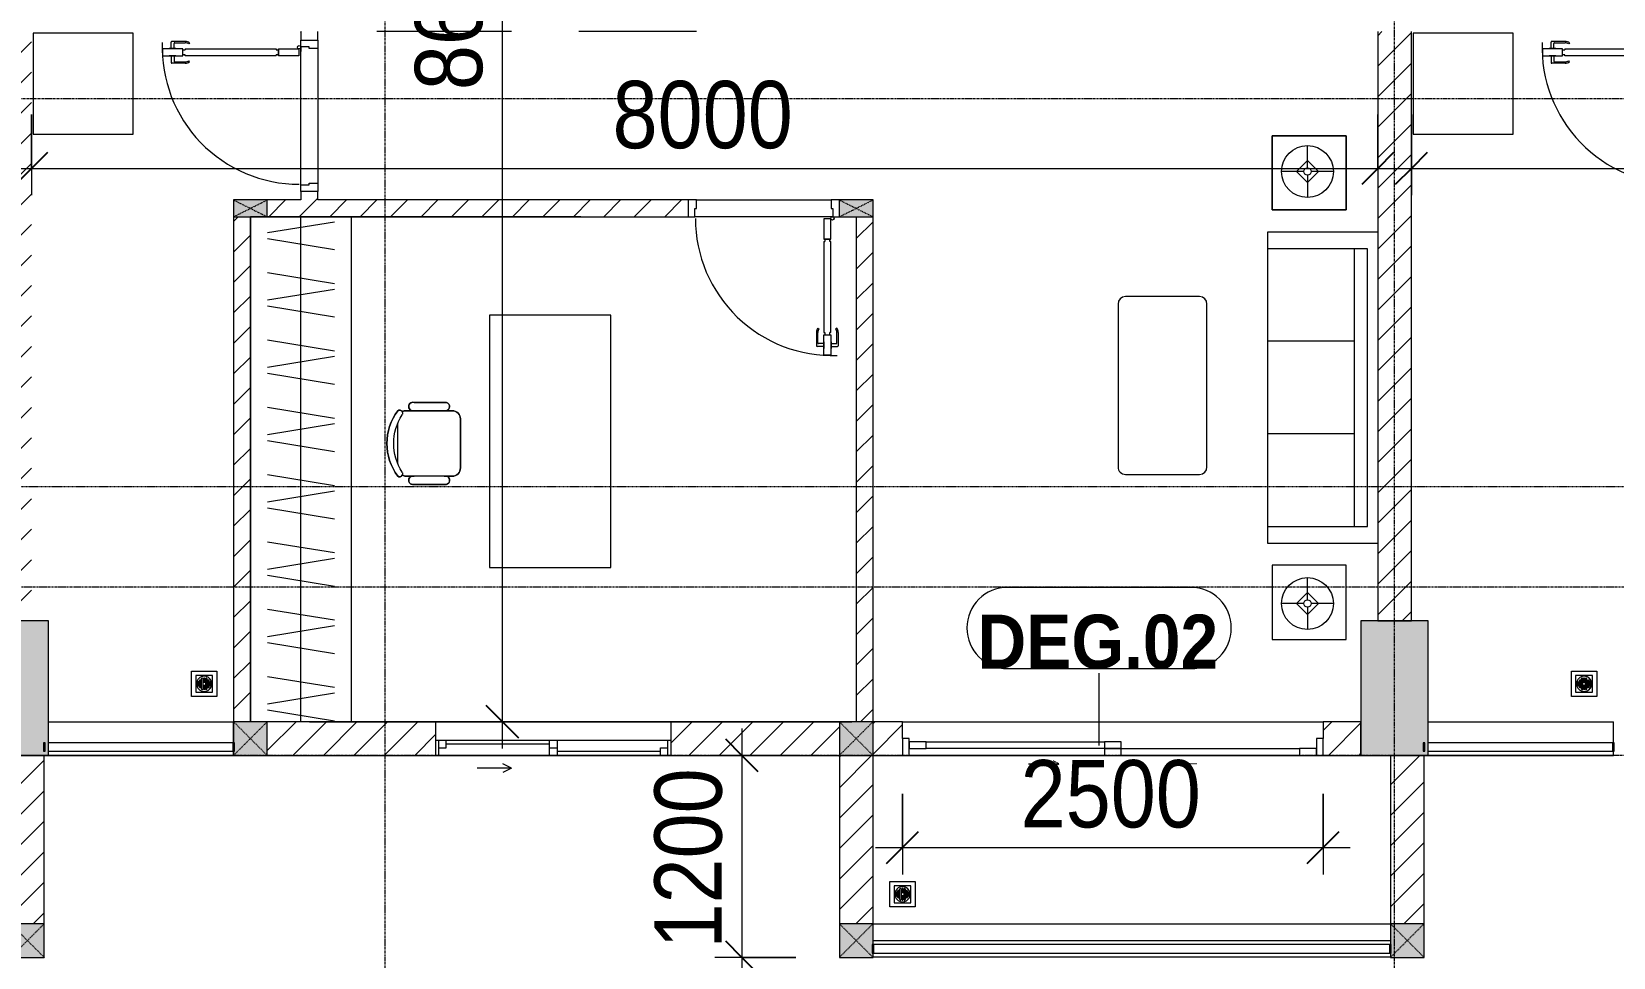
# Model space of a CAD drawing. Header units: millimetres. Extents: x 1591 to 239243, y -15958 to 82755.
# Drawn here: x 154851 to 164251, y 23337 to 28837 of the extents above; entities that cross this region are included whole.
import ezdxf

# ---------------------------------------------------------------- set-up
doc = ezdxf.new("R2010")
doc.units = ezdxf.units.MM
for name, pattern in [('Dash Dot 3_16_', [7.9375, 4.7625, -1.5875, 0, -1.5875]), ('Dash_2_', [6, 3, -3]), ('Grid Line', [22.225, 12.7, -3.175, 3.175, -3.175])]:
    doc.linetypes.add(name, pattern=pattern)
for name, color, linetype, lineweight in [('0-1', 250, 'Continuous', 5), ('A-ANNO-DIMS', 211, 'Continuous', 9), ('A-ANNO-DIMS-160', 211, 'Continuous', 9), ('A-DETL-GENF-1', 9, 'Continuous', 9), ('A-DOOR', 31, 'Continuous', 9), ('A-DOOR-1', 254, 'Continuous', 9), ('A-DOOR-2', 9, 'Continuous', 9), ('A-DOOR-FRAM', 31, 'Continuous', 9), ('A-DOOR-HDLN', 31, 'Dash_2_', 9), ('A-DOOR-IDEN', 31, 'Continuous', 9), ('A-FLOR-1', 7, 'Continuous', 9), ('A-FLOR-2', 9, 'Continuous', 9), ('A-FLOR-HRAL', 11, 'Continuous', 9), ('A-FLOR-HRAL-1', 254, 'Continuous', 9), ('A-FLOR-HRAL-2', 9, 'Continuous', 9), ('A-GLAZ', 151, 'Continuous', 9), ('A-WALL', 113, 'Continuous', 9), ('A-WALL-1', 253, 'Continuous', 18), ('A-WALL-2', 9, 'Continuous', 9), ('A-WALL-3', 113, 'Continuous', 18), ('A-WALL-PATT-1', 10, 'Continuous', 9), ('A-WALL-PATT-2', 111, 'Continuous', 9), ('G-ANNO-SYMB-1', 111, 'Dash Dot 3_16_', 18), ('G-IMPT-1', 254, 'Continuous', 9), ('I-FURN', 30, 'Continuous', 9), ('I-FURN-1', 254, 'Continuous', 9), ('M-EQPM-1', 254, 'Continuous', 9), ('S-COLS', 52, 'Continuous', 9), ('S-COLS-1', 52, 'Continuous', 5), ('S-COLS-2', 250, 'Continuous', 18), ('S-COLS-4', 254, 'Continuous', 9), ('S-COLS-5', 253, 'Continuous', 18), ('S-COLS-6', 52, 'Continuous', 18), ('S-COLS-HDLN', 52, 'Dash_2_', 9), ('S-COLS-HDLN-1', 9, 'Dash_2_', 9), ('S-GRID-1', 1, 'Grid Line', 9)]:
    doc.layers.add(name, color=color, linetype=linetype, lineweight=lineweight)
doc.styles.add('Arial_B_4', font='arialbd_0.ttf', dxfattribs={"width": 0.9, "height": 320})
doc.styles.add('UTM Avo', font='UTM Avo.ttf', dxfattribs={"width": 0.9, "height": 400})
doc.dimstyles.new('1_Dim_chi_tiet_2_5', dxfattribs={"dimscale": 304.8, "dimtxt": 399.720379, "dimasz": 0.629921, "dimexe": 0.524934, "dimexo": 0.0625, "dimgap": 0.052493, "dimtad": 1, "dimdec": 0, "dimrnd": 5, "dimzin": 0, "dimdsep": 46, "dimtxsty": 'UTM Avo', "dimblk1": 'OBLIQUE', "dimblk2": 'OBLIQUE', "dimsah": 1, "dimcen": 0.09, "dimdle": 0.524934, "dimazin": 0, "dimtfac": 1, "dimtdec": 4, "dimtix": 1, "dimtmove": 0, "dimatfit": 3, "dimfxl": 1.049869, "dimfxlon": 1, "dimtvp": 1, "dimtolj": 1, "dimtzin": 0, "dimarcsym": 2})
doc.dimstyles.new('1_Dim_chi_tiet_2_5_1', dxfattribs={"dimscale": 304.8, "dimtxt": 399.720379, "dimasz": 0.629921, "dimexe": 0.524934, "dimexo": 0.0625, "dimgap": 0.052493, "dimtad": 1, "dimdec": 0, "dimrnd": 5, "dimzin": 0, "dimdsep": 46, "dimtxsty": 'UTM Avo', "dimblk1": 'OBLIQUE', "dimblk2": 'OBLIQUE', "dimsah": 1, "dimcen": 0.09, "dimdle": 0.524934, "dimazin": 0, "dimtfac": 1, "dimtdec": 4, "dimtix": 1, "dimtmove": 0, "dimatfit": 3, "dimfxl": 1.049869, "dimfxlon": 1, "dimtvp": 1, "dimtolj": 1, "dimtzin": 0, "dimarcsym": 2})
pattern_1 = [(45, (0, 0), (-90.50967, 90.50967), [])]
pattern_2 = [(45, (101998.83, 0), (-90.50967, 90.50967), [])]

# ---------------------------------------------------------------- blocks, each defined once
blk = doc.blocks.new('NCV_TKTC_KET CAU_rvt-1-TKCS_MB TẦNG 5')
at = {"layer": 'S-COLS-1'}
h = blk.add_hatch(color=256, dxfattribs=at)
h.paths.add_polyline_path([(52852.6, 24536.9), (52952.6, 24536.9), (52952.6, 25336.9), (52552.6, 25336.9), (52552.6, 24536.9), (52851.4, 24536.9)])
h.paths.add_polyline_path([(52922.6, 24561.9), (52922.6, 24611.9), (52932.6, 24611.9), (52932.6, 24561.9), (52927.6, 24561.9)])
h = blk.add_hatch(color=256, dxfattribs=at)
h.paths.add_polyline_path([(60752.6, 24536.9), (61152.6, 24536.9), (61152.6, 25336.9), (60752.6, 25336.9), (60752.6, 24736.9)])
h.paths.add_polyline_path([(61132.6, 24561.9), (61122.6, 24561.9), (61122.6, 24611.9), (61132.6, 24611.9)])
at = {"layer": 'A-FLOR-1'}
for p, q in [((52927.6, 24535.3), (54052.6, 24535.3)), ((54052.6, 24535.3), (57652.6, 24535.3)), ((57852.6, 24535.3), (60927.6, 24535.3)), ((61127.6, 24535.3), (62252.6, 24535.3))]:
    blk.add_line(p, q, dxfattribs=at)
at = {"layer": 'S-COLS-2'}
for p, q in [((52952.6, 25336.9), (52552.6, 25336.9)), ((52952.6, 24536.9), (52952.6, 25336.9)), ((61152.6, 25336.9), (60752.6, 25336.9)), ((60752.6, 25336.9), (60752.6, 24536.9)), ((61152.6, 24536.9), (61152.6, 25336.9)), ((52552.6, 24536.9), (52952.6, 24536.9)), ((60752.6, 24536.9), (61152.6, 24536.9))]:
    blk.add_line(p, q, dxfattribs=at)
blk = doc.blocks.new('MAY GIAT - MAY GIAT_dwg-348053-TKCS_MB TẦNG 5')
at = {"layer": 'G-IMPT-1', "flags": 128}
blk.add_lwpolyline([(5, 596.6), (5, 2.3), (605, 2.3), (605, 596.6)], close=True, dxfattribs=at)
blk = doc.blocks.new('MAY GIAT - MAY GIAT-348233-TKCS_MB TẦNG 5')
at = {"layer": 'I-FURN-1'}
for p, q in [((5, 596.6), (5, 2.3)), ((605, 596.6), (5, 596.6)), ((605, 2.3), (605, 596.6)), ((5, 2.3), (605, 2.3))]:
    blk.add_line(p, q, dxfattribs=at)
blk.add_blockref('MAY GIAT - MAY GIAT_dwg-348053-TKCS_MB TẦNG 5', (0, 0))
blk = doc.blocks.new('DOOR_CW_01 CANH MO-PANEL KINH - DIW_01-900x2200-CỬA GỖ VÂN LAMINATE-553393-TKCS_MB TẦNG 5')
at = {"layer": 'A-DETL-GENF-1'}
for p, q in [((-397, 872), (-357, 872)), ((-397, 752), (-397, 872)), ((-357, 872), (-357, 752)), ((-442, 737), (-442, 816.5)), ((-399, 820.5), (-438, 820.5)), ((-434, 799.5), (-434, 737)), ((-399, 803.5), (-430, 803.5)), ((-399, 831.8), (-397, 831.8)), ((-399, 792.2), (-399, 831.8)), ((-397, 792.2), (-399, 792.2)), ((-397, 792.2), (-397, 831.8)), ((-357, 752), (-397, 752)), ((-363, 752), (-391, 752)), ((-391, 752), (-391, 738)), ((-363, 738), (-363, 752)), ((-357, 792.2), (-357, 831.8)), ((-355, 831.8), (-357, 831.8)), ((-357, 792.2), (-355, 792.2)), ((-355, 792.2), (-355, 831.8)), ((-355, 820.5), (-316, 820.5)), ((-355, 803.5), (-324, 803.5)), ((-320, 799.5), (-320, 737)), ((-312, 737), (-312, 816.5)), ((-433.9, 711.2), (-427.3, 715.8)), ((-397, 738), (-391, 738)), ((-397, 738), (-397, 196)), ((-357, 738), (-363, 738)), ((-357, 196), (-357, 738)), ((-320.1, 711.2), (-326.7, 715.8)), ((-397, 196), (-391, 196)), ((-391, 196), (-391, 182)), ((-357, 196), (-363, 196)), ((-363, 182), (-363, 196)), ((-357, 182), (-397, 182)), ((-397, 182), (-397, 62)), ((-391, 182), (-363, 182)), ((-357, 62), (-357, 182)), ((-397, 62), (-357, 62))]:
    blk.add_line(p, q, dxfattribs=at)
blk.add_circle((-407, 60), 10, dxfattribs=at)
for centre, radius, start, end in [((-407, 60), 814, 360, 92), ((-438, 816.5), 4, 90, 180), ((-430, 799.5), 4, 90, 180), ((-324, 799.5), 4, 360, 90), ((-316, 816.5), 4, 0, 90), ((-397, 737), 45, 180, 215), ((-397, 737), 37, 180, 215), ((-357, 737), 37, 325, 0), ((-357, 737), 45, 325, 0)]:
    blk.add_arc(centre, radius, start, end, dxfattribs=at)
at = {"layer": 'A-DOOR-2'}
for p, q in [((-410, 50), (-450, 50)), ((-450, 50), (-450, -50)), ((-410, 0), (-410, 50)), ((-400, 0), (-410, 0)), ((-407, 50), (-382, 50)), ((-400, -50), (-400, 0)), ((410, 0), (400, 0)), ((400, 0), (400, -50)), ((450, 50), (410, 50)), ((410, 50), (410, 0)), ((450, -50), (450, 50)), ((-450, -50), (-400, -50)), ((400, -50), (450, -50))]:
    blk.add_line(p, q, dxfattribs=at)
blk = doc.blocks.new('TU DO LV A - TU DO LV A-885793-TKCS_MB TẦNG 5')
at = {"layer": 'I-FURN'}
for p, q in [((4.3, 101), (68.9, 499)), ((169, 101), (104.4, 499)), ((202.5, 101), (267.1, 499)), ((404.3, 101), (468.9, 499)), ((569, 101), (504.4, 499)), ((602.5, 101), (667.1, 499)), ((804.3, 101), (868.9, 499)), ((969, 101), (904.4, 499)), ((1002.5, 101), (1067.1, 499)), ((1204.3, 101), (1268.9, 499)), ((1369, 101), (1304.4, 499)), ((1402.5, 101), (1467.1, 499)), ((1604.3, 101), (1668.9, 499)), ((1769, 101), (1704.4, 499)), ((1802.5, 101), (1867.1, 499)), ((2004.3, 101), (2068.9, 499)), ((2169, 101), (2104.4, 499)), ((2202.5, 101), (2267.1, 499)), ((2404.3, 101), (2468.9, 499)), ((2569, 101), (2504.4, 499)), ((2602.5, 101), (2667.1, 499)), ((2804.3, 101), (2868.9, 499)), ((2969, 101), (2904.4, 499)), ((0, 300), (3000, 300)), ((0, 0), (3000, 0))]:
    blk.add_line(p, q, dxfattribs=at)
at = {"layer": 'I-FURN-1'}
blk.add_line((0, 0), (3000, 0), dxfattribs=at)
blk = doc.blocks.new('BAN LV A - BAN LV A_dwg_ban hoc2-348006-TKCS_MB TẦNG 5')
at = {"layer": 'I-FURN'}
for p, q in [((-194.4, 388.8), (-194.4, 113.4)), ((145.8, 437.4), (-145.8, 437.4)), ((194.4, 113.4), (194.4, 388.8)), ((-243, 354.4), (-243, 162)), ((194.4, 351.4), (194.4, 150.8)), ((243.7, 162), (243.7, 354.4)), ((-120.5, 64.8), (120.5, 64.8))]:
    blk.add_line(p, q, dxfattribs=at)
at = {"layer": 'I-FURN', "flags": 128}
blk.add_lwpolyline([(-737.8, 610.5), (-737.8, 1330.5), (-154.9, 1330.5), (762.2, 1330.5), (762.2, 610.5)], close=True, dxfattribs=at)
at = {"layer": 'I-FURN'}
for centre, radius, start, end in [((-145.8, 388.8), 48.6, 90, 180), ((145.8, 388.8), 48.6, 360, 90), ((-218.7, 347.3), 25.3, 343.7398, 163.7398), ((219.4, 347.3), 25.3, 16.2602, 170.70537), ((-218.7, 154.9), 25.3, 163.7398, 16.2602), ((-145.8, 113.4), 48.6, 180, 207.58444), ((145.8, 113.4), 48.6, 332.41556, 0), ((219.4, 154.9), 25.3, 189.29463, 16.2602), ((-180.2, 75.4), 17.8, 57.97259, 216.69006), ((0, 324), 324, 233.1301, 306.8699), ((0, 359.3), 318.2, 237.57575, 302.42425), ((180.2, 75.4), 17.8, 323.30994, 122.02741)]:
    blk.add_arc(centre, radius, start, end, dxfattribs=at)
blk = doc.blocks.new('BAN LV A - BAN LV A_dwg-348005-TKCS_MB TẦNG 5')
at = {"extrusion": (0, 0, -1), "zscale": -1, "rotation": 180}
blk.add_blockref('BAN LV A - BAN LV A_dwg_ban hoc2-348006-TKCS_MB TẦNG 5', (-729, 1383.7), dxfattribs=at)
blk = doc.blocks.new('BAN LV A - BAN LV A-348231-TKCS_MB TẦNG 5')
at = {"layer": 'I-FURN-1'}
for p, q in [((534.6, 1270.3), (534.6, 1235.9)), ((923.4, 1232.9), (923.4, 1270.3)), ((486, 1221.7), (486, 1029.3)), ((972.7, 1029.3), (972.7, 1221.7)), ((534.6, 1029.3), (534.6, 994.9)), ((583.2, 946.3), (874.8, 946.3)), ((923.4, 994.9), (923.4, 1032.3)), ((1491.2, 773.2), (-8.8, 773.2)), ((-8.8, 773.2), (-8.8, 53.2)), ((1491.2, 53.2), (1491.2, 773.2)), ((-8.8, 53.2), (1491.2, 53.2))]:
    blk.add_line(p, q, dxfattribs=at)
for centre, radius, start, end in [((548.9, 1308.3), 17.8, 143.30994, 240.59603), ((729, 1059.7), 324, 53.1301, 126.8699), ((909.2, 1308.3), 17.8, 299.40397, 36.69006), ((510.3, 1228.8), 25.3, 16.2602, 196.2602), ((583.2, 1270.3), 48.6, 152.41556, 180), ((874.8, 1270.3), 48.6, 360, 27.58444), ((948.4, 1228.8), 25.3, 343.7398, 170.70537), ((510.3, 1036.4), 25.3, 196.2602, 343.7398), ((583.2, 994.9), 48.6, 180, 270), ((874.8, 994.9), 48.6, 270, 360), ((948.4, 1036.4), 25.3, 189.29463, 343.7398)]:
    blk.add_arc(centre, radius, start, end, dxfattribs=at)
blk.add_blockref('BAN LV A - BAN LV A_dwg-348005-TKCS_MB TẦNG 5', (0, 0))
blk = doc.blocks.new('LOBBY_SOFA_1 - LOBBY_SOFA_1-V46-TKCS_MB TẦNG 5')
at = {"layer": 'I-FURN'}
for p, q in [((-2556, -4.9), (-2556, -660)), ((-2457, -66), (-2457, -660)), ((-807, -66), (-2457, -66)), ((-807, -660), (-807, -66)), ((-708, -660), (-708, -4.9)), ((-807, -143), (-2457, -143)), ((-1907, -143), (-1907, -660)), ((-1357, -143), (-1357, -660)), ((-3128.2, -193.5), (-2688.2, -193.5)), ((-3128.2, -633.5), (-3128.2, -193.5)), ((-2915.4, -269), (-2915.4, -401)), ((-2688.2, -193.5), (-2688.2, -633.5)), ((-575.9, -193.5), (-575.9, -633.5)), ((-135.9, -193.5), (-575.9, -193.5)), ((-348.6, -269), (-348.6, -401)), ((-135.9, -633.5), (-135.9, -193.5)), ((-2915.4, -357), (-2981.4, -423)), ((-2849.4, -423), (-2915.4, -357)), ((-414.6, -423), (-348.6, -357)), ((-348.6, -357), (-282.6, -423)), ((-2937.4, -423), (-3069.4, -423)), ((-2981.4, -423), (-2915.4, -489)), ((-2915.4, -489), (-2849.4, -423)), ((-2915.4, -445), (-2915.4, -577)), ((-2893.4, -423), (-2761.4, -423)), ((-370.6, -423), (-502.6, -423)), ((-348.6, -489), (-414.6, -423)), ((-282.6, -423), (-348.6, -489)), ((-348.6, -445), (-348.6, -577)), ((-326.6, -423), (-194.6, -423)), ((-2688.2, -633.5), (-3128.2, -633.5)), ((-575.9, -633.5), (-135.9, -633.5)), ((-2556, -660), (-708, -660)), ((-1160.3, -1020.5), (-2128.3, -1020.5)), ((-2172.3, -1064.5), (-2172.3, -1504.5)), ((-1116.3, -1504.5), (-1116.3, -1064.5)), ((-2128.3, -1548.5), (-1160.3, -1548.5))]:
    blk.add_line(p, q, dxfattribs=at)
for centre, radius in [((-2915.4, -423), 154), ((-348.6, -423), 154), ((-2915.4, -423), 22), ((-348.6, -423), 22)]:
    blk.add_circle(centre, radius, dxfattribs=at)
for centre, start, end in [((-2128.3, -1064.5), 90, 180), ((-1160.3, -1064.5), 0, 90), ((-2128.3, -1504.5), 180, 270), ((-1160.3, -1504.5), 270, 0)]:
    blk.add_arc(centre, 44, start, end, dxfattribs=at)
at = {"layer": 'I-FURN-1'}
for p, q in [((-2556, -4.9), (-2556, -660)), ((-708, -660), (-708, -4.9)), ((-2688.2, -193.5), (-3128.2, -193.5)), ((-3128.2, -193.5), (-3128.2, -633.5)), ((-2688.2, -633.5), (-2688.2, -193.5)), ((-135.9, -193.5), (-575.9, -193.5)), ((-575.9, -193.5), (-575.9, -633.5)), ((-135.9, -633.5), (-135.9, -193.5)), ((-3128.2, -633.5), (-2688.2, -633.5)), ((-575.9, -633.5), (-135.9, -633.5)), ((-2556, -660), (-708, -660)), ((-1160.3, -1020.5), (-2128.3, -1020.5)), ((-2172.3, -1064.5), (-2172.3, -1504.5)), ((-1116.3, -1504.5), (-1116.3, -1064.5)), ((-2128.3, -1548.5), (-1160.3, -1548.5))]:
    blk.add_line(p, q, dxfattribs=at)
for centre, start, end in [((-2128.3, -1064.5), 90, 180), ((-1160.3, -1064.5), 0, 90), ((-2128.3, -1504.5), 180, 270), ((-1160.3, -1504.5), 270, 0)]:
    blk.add_arc(centre, 44, start, end, dxfattribs=at)
blk = doc.blocks.new('THU NUOC - THU NUOC-455054-TKCS_MB TẦNG 5')
at = {"layer": 'M-EQPM-1'}
for p, q in [((-66.3, -70.6), (-66.3, 79.4)), ((-66.3, 79.4), (83.7, 79.4)), ((58.7, 54.4), (-41.3, 54.4)), ((-41.3, 54.4), (-41.3, -45.6)), ((-23.3, 19.6), (40.9, 19.6)), ((40.9, 13.6), (-23.3, 13.6)), ((-23.3, 7.2), (0.7, 7.2)), ((0.7, 1.2), (-23.3, 1.2)), ((-11, 32.1), (28.5, 32.1)), ((28.5, 26.1), (-11, 26.1)), ((-1.1, 44.5), (18.5, 44.5)), ((18.5, 38.5), (-1.1, 38.5)), ((0.7, 7.2), (0.7, 1.2)), ((16.7, 1.2), (16.7, 7.2)), ((16.7, 7.2), (40.9, 7.2)), ((40.9, 1.2), (16.7, 1.2)), ((58.7, -45.6), (58.7, 54.4)), ((83.7, 79.4), (83.7, -70.6)), ((83.7, -70.6), (-66.3, -70.6)), ((-41.3, -45.6), (58.7, -45.6)), ((-23.3, -4.8), (40.9, -4.8)), ((40.9, -10.8), (-23.3, -10.8)), ((-11, -17.3), (28.5, -17.3)), ((28.5, -23.3), (-11, -23.3)), ((-1.1, -29.6), (18.5, -29.6)), ((18.5, -35.6), (-1.1, -35.6))]:
    blk.add_line(p, q, dxfattribs=at)
for centre, radius, start, end in [((8.7, 4.4), 45, 0, 180), ((8.7, 4.4), 45, 360, 180), ((8.7, 4.4), 45, 180, 0), ((8.7, 4.4), 45, 180, 360), ((-23.3, 16.6), 3, 90, 270), ((-23.3, 4.2), 3, 90, 270), ((-11, 29.1), 3, 90, 270), ((-1.1, 41.5), 3, 90, 270), ((18.5, 41.5), 3, 270, 90), ((28.5, 29.1), 3, 270, 90), ((40.9, 16.6), 3, 270, 90), ((40.9, 4.2), 3, 270, 90), ((-23.3, -7.8), 3, 90, 270), ((-11, -20.3), 3, 90, 270), ((-1.1, -32.6), 3, 90, 270), ((18.5, -32.6), 3, 270, 90), ((28.5, -20.3), 3, 270, 90), ((40.9, -7.8), 3, 270, 90)]:
    blk.add_arc(centre, radius, start, end, dxfattribs=at)
blk = doc.blocks.new('Railing - 50 x 10mm-901205-TKCS_MB TẦNG 5')
at = {"layer": 'A-FLOR-HRAL-2'}
for p, q in [((25, 5), (-25, 5)), ((-25, 5), (-25, -5)), ((25, -5), (25, 5)), ((-25, -5), (25, -5))]:
    blk.add_line(p, q, dxfattribs=at)
blk = doc.blocks.new('Railing - Railing-883261-TKCS_MB TẦNG 5')
at = {"layer": 'A-FLOR-HRAL-2'}
for p, q in [((39339.1, 15351.2), (38244.1, 15351.2)), ((38244.1, 15301.2), (39339.1, 15301.2))]:
    blk.add_line(p, q, dxfattribs=at)
at = {"rotation": 90.00000000000001}
for p in [(38219.1, 15326.2), (39344.1, 15326.2)]:
    blk.add_blockref('Railing - 50 x 10mm-901205-TKCS_MB TẦNG 5', p, dxfattribs=at)
blk = doc.blocks.new('Railing - Railing-883263-TKCS_MB TẦNG 5')
at = {"layer": 'A-FLOR-HRAL-2'}
for p, q in [((31139.1, 15351.2), (30044.1, 15351.2)), ((30044.1, 15301.2), (31139.1, 15301.2))]:
    blk.add_line(p, q, dxfattribs=at)
at = {"rotation": 90.00000000000001}
for p in [(30019.1, 15326.2), (31144.1, 15326.2)]:
    blk.add_blockref('Railing - 50 x 10mm-901205-TKCS_MB TẦNG 5', p, dxfattribs=at)
blk = doc.blocks.new('G1_SOF - BO TRU - 100x200-V79-TKCS_MB TẦNG 5')
at = {"layer": 'S-COLS'}
blk.add_hatch(color=256, dxfattribs=at).paths.add_polyline_path([(50, -100), (50, 98.4), (-50, 98.4), (-50, -100)])
at = {"layer": 'S-COLS-5'}
for p, q in [((-50, 98.4), (-50, -100)), ((50, -100), (50, 98.4)), ((-50, -100), (50, -100))]:
    blk.add_line(p, q, dxfattribs=at)
at = {"layer": 'S-COLS-HDLN-1'}
for p, q in [((50, 100), (-50, -100)), ((-50, 100), (50, -100))]:
    blk.add_line(p, q, dxfattribs=at)
blk = doc.blocks.new('G1_SOF - BO TRU - 100x200-745959-TKCS_MB TẦNG 5')
at = {"layer": 'S-COLS'}
blk.add_hatch(color=256, dxfattribs=at).paths.add_polyline_path([(-50, 100), (-50, -100), (50, -100), (50, 100)])
at = {"layer": 'S-COLS-5'}
for p, q in [((50, 100), (-50, 100)), ((-50, 100), (-50, -100)), ((50, -100), (50, 100)), ((-50, -100), (50, -100))]:
    blk.add_line(p, q, dxfattribs=at)
at = {"layer": 'S-COLS-HDLN-1'}
for p, q in [((50, 100), (-50, -100)), ((-50, 100), (50, -100))]:
    blk.add_line(p, q, dxfattribs=at)
blk = doc.blocks.new('DOOR_CW_01 CANH MO-PANEL KINH - DIG_01-900x2200-CỬA NHÔM KÍNH-901215-TKCS_MB TẦNG 5')
at = {"layer": 'A-DETL-GENF-1'}
for p, q in [((-397, -182), (-397, -62)), ((-397, -62), (-357, -62)), ((-357, -62), (-357, -182)), ((-357, -182), (-397, -182)), ((-391, -196), (-391, -182)), ((-391, -182), (-363, -182)), ((-363, -182), (-363, -196)), ((-397, -196), (-391, -196)), ((-397, -738), (-397, -196)), ((-357, -196), (-363, -196)), ((-357, -196), (-357, -738)), ((-442, -737), (-442, -816.5)), ((-434, -799.5), (-434, -737)), ((-433.9, -711.2), (-427.3, -715.8)), ((-397, -738), (-391, -738)), ((-391, -752), (-391, -738)), ((-357, -738), (-363, -738)), ((-363, -738), (-363, -752)), ((-320.1, -711.2), (-326.7, -715.8)), ((-320, -799.5), (-320, -737)), ((-312, -737), (-312, -816.5)), ((-399, -820.5), (-438, -820.5)), ((-399, -803.5), (-430, -803.5)), ((-399, -792.2), (-399, -831.8)), ((-397, -792.2), (-399, -792.2)), ((-399, -831.8), (-397, -831.8)), ((-357, -752), (-397, -752)), ((-397, -752), (-397, -872)), ((-397, -792.2), (-397, -831.8)), ((-363, -752), (-391, -752)), ((-357, -872), (-357, -752)), ((-357, -792.2), (-357, -831.8)), ((-357, -792.2), (-355, -792.2)), ((-355, -831.8), (-357, -831.8)), ((-355, -792.2), (-355, -831.8)), ((-355, -803.5), (-324, -803.5)), ((-355, -820.5), (-316, -820.5)), ((-397, -872), (-357, -872))]:
    blk.add_line(p, q, dxfattribs=at)
blk.add_circle((-407, -60), 10, dxfattribs=at)
for centre, radius, start, end in [((-407, -60), 814, 268, 0), ((-397, -737), 45, 145, 180), ((-397, -737), 37, 145, 180), ((-357, -737), 37, 0, 35), ((-357, -737), 45, 360, 35), ((-438, -816.5), 4, 180, 270), ((-430, -799.5), 4, 180, 270), ((-324, -799.5), 4, 270, 0), ((-316, -816.5), 4, 270, 0)]:
    blk.add_arc(centre, radius, start, end, dxfattribs=at)
at = {"layer": 'A-DOOR-2'}
for p, q in [((-450, -50), (-450, 50)), ((-450, 50), (-400, 50)), ((-400, 50), (-400, 0)), ((400, 0), (400, 50)), ((400, 50), (450, 50)), ((450, 50), (450, -50)), ((-410, -50), (-450, -50)), ((-410, 0), (-410, -50)), ((-400, 0), (-410, 0)), ((-407, -50), (-382, -50)), ((410, 0), (400, 0)), ((410, -50), (410, 0)), ((450, -50), (410, -50))]:
    blk.add_line(p, q, dxfattribs=at)
blk = doc.blocks.new('NCV_TKTC_TANG 5_rvt-1-TKCS_MB TẦNG 5')
at = {"layer": 'A-WALL-PATT-1'}
h = blk.add_hatch(dxfattribs=at)
h.set_pattern_fill('FP_1', color=256, style=0, pattern_type=2)
h.set_pattern_definition(pattern_1)
h.paths.add_polyline_path([(54503.4, 27836.9), (54552.6, 27836.9), (54552.6, 27886.9), (54452.6, 27886.9), (54452.6, 27836.9)])
h.paths.add_polyline_path([(54503.4, 28786.9), (54552.6, 28786.9), (54552.6, 28836.9), (54452.6, 28836.9), (54452.6, 28786.9), (54502.6, 28786.9)])
h = blk.add_hatch(dxfattribs=at)
h.set_pattern_fill('FP_1', color=256, style=0, pattern_type=2)
h.set_pattern_definition(pattern_1)
h.paths.add_polyline_path([(56754.2, 27736.9), (56754.2, 27836.9), (54252.6, 27836.9), (54252.6, 27736.9), (56115.4, 27736.9)])
h = blk.add_hatch(dxfattribs=at)
h.set_pattern_fill('FP_1', color=256, style=0, pattern_type=2)
h.set_pattern_definition(pattern_1)
h.paths.add_polyline_path([(54152.6, 24736.9), (54152.6, 27736.9), (54052.6, 27736.9), (54052.6, 24736.9), (54100.4, 24736.9)])
h = blk.add_hatch(dxfattribs=at)
h.set_pattern_fill('FP_1', color=256, style=0, pattern_type=2)
h.set_pattern_definition(pattern_1)
h.paths.add_polyline_path([(57852.6, 24736.9), (57852.6, 27736.9), (57752.6, 27736.9), (57752.6, 24736.9)])
at = {"layer": 'A-FLOR-2'}
for p, q in [((55704.6, 28836.9), (54904.6, 28836.9)), ((56804.2, 28836.9), (56104.2, 28836.9)), ((54552.6, 28736.9), (54552.6, 27936.9)), ((56804.2, 27836.9), (57604.2, 27836.9)), ((54152.6, 27736.9), (54152.6, 24736.9)), ((54252.6, 27736.9), (54152.6, 27736.9)), ((54752.6, 27736.9), (54252.6, 27736.9)), ((56115.4, 27736.9), (54752.6, 27736.9)), ((57614.2, 27736.9), (56794.2, 27736.9)), ((54503.4, 24736.9), (54752.6, 24736.9)), ((54752.6, 24736.9), (55252.6, 24736.9)), ((55252.6, 24736.9), (56652.6, 24736.9)), ((56652.6, 24736.9), (57652.6, 24736.9)), ((57652.6, 24736.9), (57727.5, 24736.9)), ((58027.6, 24736.9), (60527.6, 24736.9)), ((57852.6, 23536.9), (60927.6, 23536.9))]:
    blk.add_line(p, q, dxfattribs=at)
at = {"layer": 'A-WALL-1'}
for p, q in [((54452.6, 28836.9), (54452.6, 28786.9)), ((54552.6, 28786.9), (54552.6, 28836.9)), ((54452.6, 27836.9), (54252.6, 27836.9)), ((54452.6, 27886.9), (54452.6, 27836.9)), ((54552.6, 27836.9), (54552.6, 27886.9)), ((56754.2, 27836.9), (54552.6, 27836.9)), ((54052.6, 27736.9), (54052.6, 24736.9)), ((54152.6, 24736.9), (54152.6, 27736.9)), ((54252.6, 27736.9), (56754.2, 27736.9)), ((57752.6, 27736.9), (57752.6, 24736.9)), ((57852.6, 24736.9), (57852.6, 27736.9))]:
    blk.add_line(p, q, dxfattribs=at)
at = {"layer": 'A-WALL-2'}
for p, q in [((54452.6, 27926.9), (54452.6, 28746.9)), ((54552.6, 28736.9), (54552.6, 27936.9)), ((56804.2, 27836.9), (57604.2, 27836.9)), ((57614.2, 27736.9), (56794.2, 27736.9)), ((52952.6, 24736.9), (54052.2, 24736.9)), ((54052.2, 24611.9), (54052.2, 24736.9)), ((61152.6, 24736.9), (62252.2, 24736.9)), ((62252.2, 24611.9), (62252.2, 24736.9)), ((54052.2, 24536.9), (52952.6, 24536.9)), ((54052.2, 24536.9), (54052.2, 24561.9)), ((62252.2, 24536.9), (61152.6, 24536.9)), ((62252.2, 24536.9), (62252.2, 24561.9))]:
    blk.add_line(p, q, dxfattribs=at)
at = {"layer": 'A-DOOR-1'}
for name, p, rotation in [('DOOR_CW_01 CANH MO-PANEL KINH - DIG_01-900x2200-CỬA NHÔM KÍNH-901215-TKCS_MB TẦNG 5', (54502.6, 28336.9), 269.9999999999989), ('DOOR_CW_01 CANH MO-PANEL KINH - DIG_01-900x2200-CỬA NHÔM KÍNH-901215-TKCS_MB TẦNG 5', (62702.6, 28336.9), 269.9999999999989), ('DOOR_CW_01 CANH MO-PANEL KINH - DIW_01-900x2200-CỬA GỖ VÂN LAMINATE-553393-TKCS_MB TẦNG 5', (57204.2, 27786.9), 180)]:
    blk.add_blockref(name, p, dxfattribs=dict(at, rotation=rotation))
at = {"layer": 'A-FLOR-HRAL-1'}
for name in ['Railing - Railing-883263-TKCS_MB TẦNG 5', 'Railing - Railing-883261-TKCS_MB TẦNG 5']:
    blk.add_blockref(name, (22908.5, 9260.7), dxfattribs=at)
at = {"layer": 'I-FURN-1'}
for name, p, rotation in [('MAY GIAT - MAY GIAT-348233-TKCS_MB TẦNG 5', (53459.2, 28222), 90), ('MAY GIAT - MAY GIAT-348233-TKCS_MB TẦNG 5', (61659.2, 28222), 90), ('LOBBY_SOFA_1 - LOBBY_SOFA_1-V46-TKCS_MB TẦNG 5', (60857.5, 25090.4), 270.0000000000005), ('TU DO LV A - TU DO LV A-885793-TKCS_MB TẦNG 5', (54752.6, 24736.9), 89.99999999999993), ('BAN LV A - BAN LV A-348231-TKCS_MB TẦNG 5', (56347.4, 25661.2), 90.0000000000001)]:
    blk.add_blockref(name, p, dxfattribs=dict(at, rotation=rotation))
at = {"layer": 'M-EQPM-1'}
for p, rotation in [((53882.6, 24953.1), 89.99999999999973), ((62082.6, 24953.1), 89.99999999999973), ((58032.6, 23703.1), 90.00000000000007)]:
    blk.add_blockref('THU NUOC - THU NUOC-455054-TKCS_MB TẦNG 5', p, dxfattribs=dict(at, rotation=rotation))
at = {"layer": 'S-COLS-4', "rotation": 89.99999999999945}
for name, p in [('G1_SOF - BO TRU - 100x200-745959-TKCS_MB TẦNG 5', (54152.6, 27786.9)), ('G1_SOF - BO TRU - 100x200-V79-TKCS_MB TẦNG 5', (57752.6, 27786.9))]:
    blk.add_blockref(name, p, dxfattribs=at)
blk = doc.blocks.new('G1_SOF - BO TRU - 200x200-V14-TKCS_MB TẦNG 5')
at = {"layer": 'S-COLS'}
blk.add_hatch(color=256, dxfattribs=at).paths.add_polyline_path([(100, -100), (100, 100), (-100, 100), (-99, -25.1), (-95, -25.1), (-95.8, -75.1), (-100, -75.1), (-98.8, -100), (-95, -100)])
at = {"layer": 'S-COLS-6'}
for p, q in [((100, 100), (-100, 100)), ((-100, 100), (-100, -25.1)), ((100, -100), (100, 100)), ((-100, -75.1), (-100, -100)), ((-100, -100), (100, -100))]:
    blk.add_line(p, q, dxfattribs=at)
at = {"layer": 'S-COLS-HDLN'}
for p, q in [((100, 100), (-100, -100)), ((-100, 100), (100, -100))]:
    blk.add_line(p, q, dxfattribs=at)
blk = doc.blocks.new('G1_SOF - BO TRU - 200x200-V15-TKCS_MB TẦNG 5')
at = {"layer": 'S-COLS'}
blk.add_hatch(color=256, dxfattribs=at).paths.add_polyline_path([(-95.1, -100), (100, -99.6), (100, 100), (-100, 100), (-100, -24.6), (-90.1, -24.6), (-90.1, -74.6), (-100, -74.6), (-100, -100)])
at = {"layer": 'S-COLS-6'}
for p, q in [((100, 100), (-100, 100)), ((-100, 100), (-100, -24.6)), ((100, -100), (100, 100)), ((-100, -74.6), (-100, -100)), ((-100, -100), (100, -100))]:
    blk.add_line(p, q, dxfattribs=at)
at = {"layer": 'S-COLS-HDLN'}
for p, q in [((100, 100), (-100, -100)), ((-100, 100), (100, -100))]:
    blk.add_line(p, q, dxfattribs=at)
blk = doc.blocks.new('G1_SOF - BO TRU - 200x200-V17-TKCS_MB TẦNG 5')
at = {"layer": 'S-COLS'}
blk.add_hatch(color=256, dxfattribs=at).paths.add_polyline_path([(-100, -100), (100, -99.6), (100, -74.6), (95, -73.3), (95, -24.6), (100, -24.6), (100, 100), (-100, 100), (-100, -100)])
at = {"layer": 'S-COLS-6'}
for p, q in [((100, 100), (-100, 100)), ((-100, 100), (-100, -100)), ((100, -24.6), (100, 100)), ((100, -100), (100, -74.6)), ((-100, -100), (100, -100))]:
    blk.add_line(p, q, dxfattribs=at)
at = {"layer": 'S-COLS-HDLN'}
for p, q in [((100, 100), (-100, -100)), ((-100, 100), (100, -100))]:
    blk.add_line(p, q, dxfattribs=at)
blk = doc.blocks.new('G1_SOF - BO TRU - 200x200-3055083-TKCS_MB TẦNG 5')
at = {"layer": 'S-COLS'}
blk.add_hatch(color=256, dxfattribs=at).paths.add_polyline_path([(100, -100), (100, 100), (-100, 100), (-100, -100), (8.4, -100)])
at = {"layer": 'S-COLS-6'}
for p, q in [((100, 100), (-100, 100)), ((-100, 100), (-100, -100)), ((100, -100), (100, 100)), ((-100, -100), (100, -100))]:
    blk.add_line(p, q, dxfattribs=at)
at = {"layer": 'S-COLS-HDLN'}
for p, q in [((100, 100), (-100, -100)), ((-100, 100), (100, -100))]:
    blk.add_line(p, q, dxfattribs=at)
blk = doc.blocks.new('1_FAMILY RVT - W01-WxH 1400x1400xmm-389822-TKCS_MB TẦNG 5')
at = {"layer": 'A-GLAZ'}
for p, q in [((248.4, 172.39), (299.2, 197.79)), ((-700, 96.19), (-700, -103.81)), ((700, 96.19), (-700, 96.19)), ((-700, 96.19), (-636.5, 96.19)), ((-680.95, 96.19), (-680.95, 7.29)), ((-636.5, 96.19), (-22.225, 96.19)), ((-636.5, 96.19), (-636.5, 51.74)), ((-22.225, 7.29), (-22.225, 96.19)), ((-22.225, 96.19), (22.225, 96.19)), ((22.225, 96.19), (680.95, 96.19)), ((22.225, 96.19), (22.225, 7.29)), ((248.4, 172.39), (299.2, 146.99)), ((248.4, 172.39), (451.6, 172.39)), ((680.95, 96.19), (700, 96.19)), ((680.95, 96.19), (680.95, 7.29)), ((700, -103.81), (700, 96.19)), ((-700, 7.29), (-680.95, 7.29)), ((-636.5, 51.74), (-680.95, 51.74)), ((-680.95, 7.29), (-22.225, 7.29)), ((-636.5, 73.965), (-22.225, 73.965)), ((22.225, 51.74), (-22.225, 51.74)), ((-22.225, 7.29), (22.225, 7.29)), ((22.225, 29.515), (636.5, 29.515)), ((22.225, 7.29), (636.5, 7.29)), ((636.5, 51.74), (636.5, 7.29)), ((680.95, 51.74), (636.5, 51.74)), ((636.5, 7.29), (700, 7.29)), ((-700, -103.81), (700, -103.81))]:
    blk.add_line(p, q, dxfattribs=at)
blk = doc.blocks.new('DEG_02-DEG_03 - DEG_02-2500x2400mm-CỬA ĐI 02 CÁNH TRƯỢT-625766-TKCS_MB TẦNG 5')
at = {"layer": 'A-DOOR'}
for p, q in [((-1110, 100), (-1210, 100)), ((-1210, 100), (-1210, 60)), ((-1110, 60), (-1110, 100)), ((-1110, 100), (-50, 100)), ((50, 100), (-50, 100)), ((-50, 100), (-50, 60)), ((50, 60), (50, 100)), ((-1210, 60), (-1110, 60)), ((-50, 60), (-1110, 60)), ((50, 60), (-50, 60)), ((-50, 60), (-50, 20)), ((-50, 60), (50, 60)), ((-50, 20), (50, 20)), ((50, 20), (50, 60)), ((50, 60), (1110, 60)), ((1110, 20), (50, 20)), ((1210, 60), (1110, 60)), ((1110, 60), (1110, 20)), ((1110, 20), (1210, 20)), ((1210, 20), (1210, 60))]:
    blk.add_line(p, q, dxfattribs=at)
at = {"layer": 'A-DOOR-FRAM'}
for p, q in [((-1210, 100), (-1250, 100)), ((-1250, 100), (-1250, 0)), ((-1210, 0), (-1210, 100)), ((1250, 100), (1210, 100)), ((1210, 100), (1210, 0)), ((1250, 0), (1250, 100)), ((-1250, 0), (-1210, 0)), ((1210, 0), (1250, 0))]:
    blk.add_line(p, q, dxfattribs=at)
at = {"layer": 'A-DOOR-HDLN'}
for p, q in [((-500.4, 151.1), (-320.4, 151.1)), ((-320.4, 151.1), (-355, 171.1)), ((-320.4, 151.1), (-355, 131.1)), ((320.4, 151.1), (355, 171.1)), ((320.4, 151.1), (355, 131.1)), ((500.4, 151.1), (320.4, 151.1))]:
    blk.add_line(p, q, dxfattribs=at)
blk = doc.blocks.new('Railing - 50 x 10mm-1251311-TKCS_MB TẦNG 5')
at = {"layer": 'A-FLOR-HRAL'}
for p, q in [((25, 5), (-25, 5)), ((-25, 5), (-25, -5)), ((25, -5), (25, 5)), ((-25, -5), (25, -5))]:
    blk.add_line(p, q, dxfattribs=at)
blk = doc.blocks.new('Railing - Railing-3262410-TKCS_MB TẦNG 5')
at = {"layer": 'A-FLOR-HRAL'}
for p, q in [((60922.6, 23412.4), (57857.6, 23412.4)), ((57857.6, 23362.4), (60922.6, 23362.4))]:
    blk.add_line(p, q, dxfattribs=at)
at = {"rotation": 90}
for p in [(57852.6, 23387.4), (60927.6, 23387.4)]:
    blk.add_blockref('Railing - 50 x 10mm-1251311-TKCS_MB TẦNG 5', p, dxfattribs=at)
blk = doc.blocks.new('DIMBLOCK52-TKCS_MB TẦNG 5')
at = {"layer": 'A-ANNO-DIMS-160'}
for p, q in [((154851.4, 28344.6), (154851.4, 27864.6)), ((154851.4, 28024.6), (154851.4, 28344.6)), ((162851.4, 28344.6), (162851.4, 27864.6)), ((162851.4, 28024.6), (162851.4, 28344.6)), ((154691.4, 28024.6), (163011.4, 28024.6))]:
    blk.add_line(p, q, dxfattribs=at)
at = {"layer": 'A-ANNO-DIMS-160', "lineweight": 25}
for p, q in [((154851.4, 28024.6), (154947.4, 28120.6)), ((162851.4, 28024.6), (162947.4, 28120.6)), ((154851.4, 28024.6), (154755.4, 27928.6)), ((162851.4, 28024.6), (162755.4, 27928.6))]:
    blk.add_line(p, q, dxfattribs=at)
at = {"layer": 'A-ANNO-DIMS-160', "color": 0, "insert": (158303.6, 28544.2), "char_height": 400, "width": 1314.636, "attachment_point": 1, "line_spacing_factor": 1.110334, "style": 'UTM Avo'}
blk.add_mtext('8000', dxfattribs=at)
blk = doc.blocks.new('_Oblique')
at = {"color": 0, "linetype": 'ByBlock', "lineweight": -2}
blk.add_line((-0.5, -0.5), (0.5, 0.5), dxfattribs=at)
blk = doc.blocks.new('DIMBLOCK53-TKCS_MB TẦNG 5')
at = {"layer": 'A-ANNO-DIMS-160'}
for p, q in [((163051.4, 28344.6), (163051.4, 27864.6)), ((163051.4, 28024.6), (163051.4, 28344.6)), ((171051.4, 28344.6), (171051.4, 27864.6)), ((171051.4, 28024.6), (171051.4, 28344.6)), ((162891.4, 28024.6), (171211.4, 28024.6))]:
    blk.add_line(p, q, dxfattribs=at)
at = {"layer": 'A-ANNO-DIMS-160', "lineweight": 25}
for p, q in [((163051.4, 28024.6), (163147.4, 28120.6)), ((171051.4, 28024.6), (171147.4, 28120.6)), ((163051.4, 28024.6), (162955.4, 27928.6)), ((171051.4, 28024.6), (170955.4, 27928.6))]:
    blk.add_line(p, q, dxfattribs=at)
at = {"layer": 'A-ANNO-DIMS-160', "color": 0, "insert": (166503.6, 28544.2), "char_height": 400, "width": 1314.636, "attachment_point": 1, "line_spacing_factor": 1.110334, "style": 'UTM Avo'}
blk.add_mtext('8000', dxfattribs=at)
blk = doc.blocks.new('DIMBLOCK60-TKCS_MB TẦNG 5')
at = {"layer": 'A-ANNO-DIMS-160'}
for p, q in [((157648.7, 24576.9), (157648.7, 33496.9)), ((157328.7, 33336.9), (157808.7, 33336.9)), ((157648.7, 33336.9), (157328.7, 33336.9)), ((157328.7, 24736.9), (157808.7, 24736.9)), ((157648.7, 24736.9), (157328.7, 24736.9))]:
    blk.add_line(p, q, dxfattribs=at)
at = {"layer": 'A-ANNO-DIMS-160', "lineweight": 25}
for p, q in [((157648.7, 33336.9), (157552.7, 33432.9)), ((157648.7, 33336.9), (157744.7, 33240.9)), ((157648.7, 24736.9), (157552.7, 24832.9)), ((157648.7, 24736.9), (157744.7, 24640.9))]:
    blk.add_line(p, q, dxfattribs=at)
at = {"layer": 'A-ANNO-DIMS-160', "color": 0, "insert": (157129.1, 28489.2), "char_height": 400, "width": 1314.636, "attachment_point": 1, "rotation": 90, "line_spacing_factor": 1.110334, "style": 'UTM Avo'}
blk.add_mtext('8600', dxfattribs=at)
blk = doc.blocks.new('DIMBLOCK135-TKCS_MB TẦNG 5')
at = {"layer": 'A-ANNO-DIMS-160'}
for p, q in [((160026.4, 24309.3), (160026.4, 23829.3)), ((160026.4, 23989.3), (160026.4, 24309.3)), ((162526.4, 24309.3), (162526.4, 23829.3)), ((162526.4, 23989.3), (162526.4, 24309.3)), ((159866.4, 23989.3), (162686.4, 23989.3))]:
    blk.add_line(p, q, dxfattribs=at)
at = {"layer": 'A-ANNO-DIMS-160', "lineweight": 25}
for p, q in [((160026.4, 23989.3), (160122.4, 24085.3)), ((162526.4, 23989.3), (162622.4, 24085.3)), ((160026.4, 23989.3), (159930.4, 23893.3)), ((162526.4, 23989.3), (162430.4, 23893.3))]:
    blk.add_line(p, q, dxfattribs=at)
at = {"layer": 'A-ANNO-DIMS-160', "color": 0, "insert": (160728.6, 24509), "char_height": 400, "width": 1314.636, "attachment_point": 1, "line_spacing_factor": 1.110334, "style": 'UTM Avo'}
blk.add_mtext('2500', dxfattribs=at)
blk = doc.blocks.new('STN_Door Tag - STN_Door Tag-1788670-TKCS_MB TẦNG 5')
at = {"layer": 'A-DOOR-IDEN'}
for p, q in [((-3.37, 1.495), (3.431, 1.495)), ((-3.37, -1.524), (3.431, -1.524))]:
    blk.add_line(p, q, dxfattribs=at)
for centre, start, end in [((-3.37, -0.015), 90, 270), ((3.431, -0.015), 270, 90)]:
    blk.add_arc(centre, 1.509, start, end, dxfattribs=at)
blk = doc.blocks.new('DIMBLOCK285-TKCS_MB TẦNG 5')
at = {"layer": 'A-ANNO-DIMS-160', "lineweight": 25}
for p, q in [((159071.9, 24536.9), (158975.9, 24632.9)), ((159071.9, 24536.9), (159167.9, 24440.9)), ((159071.9, 23336.9), (158975.9, 23432.9)), ((159071.9, 23336.9), (159167.9, 23240.9))]:
    blk.add_line(p, q, dxfattribs=at)
at = {"layer": 'A-ANNO-DIMS-160'}
for p, q in [((159071.9, 24696.9), (159071.9, 23176.9)), ((159391.9, 24536.9), (158911.9, 24536.9)), ((159071.9, 24536.9), (159391.9, 24536.9)), ((159391.9, 23336.9), (158911.9, 23336.9)), ((159071.9, 23336.9), (159391.9, 23336.9))]:
    blk.add_line(p, q, dxfattribs=at)
at = {"layer": 'A-ANNO-DIMS-160', "color": 0, "insert": (158552.3, 23389.2), "char_height": 400, "width": 1314.636, "attachment_point": 1, "rotation": 90, "line_spacing_factor": 1.110334, "style": 'UTM Avo'}
blk.add_mtext('1200', dxfattribs=at)

msp = doc.modelspace()

# ---------------------------------------------------------------- hatches: boundary and pattern name
at = {"layer": 'A-WALL-PATT-2'}
h = msp.add_hatch(dxfattribs=at)
h.set_pattern_fill('FP_1', color=256, style=0, pattern_type=2)
h.set_pattern_definition(pattern_2)
h.paths.add_polyline_path([(154651.4, 25336.9), (154851.4, 25336.9), (154851.4, 28836.9), (154651.4, 28836.9), (154651.4, 25734)])
h.paths.add_polyline_path([(154851.4, 29036.9), (154851.4, 32536.9), (154651.4, 32536.9), (154651.4, 29036.9), (154715.2, 29036.9)])
h = msp.add_hatch(dxfattribs=at)
h.set_pattern_fill('FP_1', color=256, style=0, pattern_type=2)
h.set_pattern_definition(pattern_2)
h.paths.add_polyline_path([(163051.4, 25336.9), (163051.4, 28836.9), (162851.4, 28836.9), (162851.4, 25336.9), (162950.3, 25336.9)])
h.paths.add_polyline_path([(162950.3, 29036.9), (163051.4, 29036.9), (163051.4, 32536.9), (162851.4, 32536.9), (162851.4, 29036.9), (162915.3, 29036.9)])
h = msp.add_hatch(dxfattribs=at)
h.set_pattern_fill('FP_1', color=256, style=0, pattern_type=2)
h.set_pattern_definition(pattern_2)
h.paths.add_polyline_path([(156502.2, 24536.9), (157251.4, 24536.9), (157251.4, 24736.9), (156251.3, 24736.9), (156251.3, 24536.9)])
h.paths.add_polyline_path([(159651.4, 24536.9), (159651.4, 24736.9), (158651.4, 24736.9), (158651.4, 24536.9)])
h = msp.add_hatch(dxfattribs=at)
h.set_pattern_fill('FP_1', color=256, style=0, pattern_type=2)
h.set_pattern_definition(pattern_2)
h.paths.add_polyline_path([(159851.4, 24536.9), (160026.4, 24536.9), (160026.4, 24736.9), (159851.4, 24736.9), (159851.4, 24675.9)])
h.paths.add_polyline_path([(162526.4, 24536.9), (162751.4, 24536.9), (162751.4, 24736.9), (162526.4, 24736.9), (162526.4, 24636.9)])
h = msp.add_hatch(dxfattribs=at)
h.set_pattern_fill('FP_1', color=256, style=0, pattern_type=2)
h.set_pattern_definition(pattern_2)
h.paths.add_polyline_path([(154726.4, 23536.9), (154926.4, 23536.9), (154926.4, 24536.9), (154726.4, 24535.3), (154726.4, 23617.7)])
h = msp.add_hatch(dxfattribs=at)
h.set_pattern_fill('FP_1', color=256, style=0, pattern_type=2)
h.set_pattern_definition(pattern_2)
h.paths.add_polyline_path([(159851.4, 23536.9), (159851.4, 24536.9), (159651.4, 24535.3), (159651.4, 23536.9), (159726.3, 23536.9)])
h = msp.add_hatch(dxfattribs=at)
h.set_pattern_fill('FP_1', color=256, style=0, pattern_type=2)
h.set_pattern_definition(pattern_2)
h.paths.add_polyline_path([(162950.3, 23536.9), (163126.4, 23536.9), (163126.4, 24536.9), (162926.4, 24535.3), (162926.4, 23536.9)])

# ---------------------------------------------------------------- linework, layer by layer
at = {"layer": 'A-DOOR-IDEN'}
msp.add_line((161194.9, 24595.8), (161195.2, 25025.9), dxfattribs=at)
at = {"layer": 'A-WALL'}
for p, q in [((160026.4, 24736.9), (162526.4, 24736.9)), ((161226.4, 24536.9), (160066.4, 24536.9)), ((159851.4, 23437.4), (162926.4, 23437.4)), ((162926.4, 23337.4), (159851.4, 23337.4))]:
    msp.add_line(p, q, dxfattribs=at)
at = {"layer": 'A-WALL-3'}
for p, q in [((162851.4, 28836.9), (162851.4, 25336.9)), ((163051.4, 25336.9), (163051.4, 28836.9)), ((162851.4, 25336.9), (163051.4, 25336.9)), ((157251.4, 24736.9), (156251.3, 24736.9)), ((159651.4, 24736.9), (158651.4, 24736.9)), ((160026.4, 24736.9), (159851.4, 24736.9)), ((160026.4, 24636.9), (160026.4, 24736.9)), ((162751.4, 24736.9), (162526.4, 24736.9)), ((162526.4, 24736.9), (162526.4, 24636.9)), ((162751.4, 24536.9), (162751.4, 24736.9)), ((154926.4, 24536.9), (154726.4, 24536.9)), ((154926.4, 23536.9), (154926.4, 24536.9)), ((156251.3, 24536.9), (157251.4, 24536.9)), ((158651.4, 24536.9), (159651.4, 24536.9)), ((159651.4, 24536.9), (159651.4, 23536.9)), ((159851.4, 23536.9), (159851.4, 24536.9)), ((159851.4, 24536.9), (160026.4, 24536.9)), ((162526.4, 24536.9), (162751.4, 24536.9)), ((162926.4, 24536.9), (162926.4, 23536.9)), ((163126.4, 24536.9), (162926.4, 24536.9)), ((163126.4, 23536.9), (163126.4, 24536.9))]:
    msp.add_line(p, q, dxfattribs=at)
at = {"layer": 'G-ANNO-SYMB-1'}
msp.add_line((130746.6, 26135.3), (236925.7, 26135.3), dxfattribs=at)
at = {"layer": 'S-GRID-1'}
for p, q in [((156951.4, 19118.3), (156951.4, 76659.6)), ((162951.4, 19118.3), (162951.4, 76659.6)), ((229978.4, 28436.9), (136410.9, 28436.9)), ((227946.4, 25536.9), (138442.9, 25536.9)), ((229978.4, 24536.9), (136410.9, 24536.9))]:
    msp.add_line(p, q, dxfattribs=at)

# ---------------------------------------------------------------- block references
at = {"layer": '0-1'}
for name in ['NCV_TKTC_KET CAU_rvt-1-TKCS_MB TẦNG 5', 'NCV_TKTC_TANG 5_rvt-1-TKCS_MB TẦNG 5']:
    msp.add_blockref(name, (101998.8, 0), dxfattribs=at)
at = {"layer": 'A-DOOR', "rotation": 180}
msp.add_blockref('DEG_02-DEG_03 - DEG_02-2500x2400mm-CỬA ĐI 02 CÁNH TRƯỢT-625766-TKCS_MB TẦNG 5', (161276.4, 24636.9), dxfattribs=at)
at = {"layer": 'A-DOOR-IDEN', "xscale": 159.9999999999999, "yscale": 159.9999999999999, "zscale": 159.9999999999999}
msp.add_blockref('STN_Door Tag - STN_Door Tag-1788670-TKCS_MB TẦNG 5', (161190.3, 25296.2), dxfattribs=at)
at = {"layer": 'A-FLOR-HRAL'}
msp.add_blockref('Railing - Railing-3262410-TKCS_MB TẦNG 5', (101998.8, 0), dxfattribs=at)
at = {"layer": 'A-GLAZ', "rotation": 180}
msp.add_blockref('1_FAMILY RVT - W01-WxH 1400x1400xmm-389822-TKCS_MB TẦNG 5', (157951.4, 24633.1), dxfattribs=at)
at = {"layer": 'S-COLS'}
for name, p in [('G1_SOF - BO TRU - 200x200-V14-TKCS_MB TẦNG 5', (156151.3, 24636.9)), ('G1_SOF - BO TRU - 200x200-3055083-TKCS_MB TẦNG 5', (159751.4, 24636.9)), ('G1_SOF - BO TRU - 200x200-V15-TKCS_MB TẦNG 5', (154826.4, 23436.9)), ('G1_SOF - BO TRU - 200x200-V17-TKCS_MB TẦNG 5', (159751.4, 23436.9)), ('G1_SOF - BO TRU - 200x200-V15-TKCS_MB TẦNG 5', (163026.4, 23436.9))]:
    msp.add_blockref(name, p, dxfattribs=at)

# ---------------------------------------------------------------- texts
at = {"layer": 'A-DOOR-IDEN', "insert": (161187.1, 25210.8), "char_height": 320, "width": 1467.36, "attachment_point": 5, "line_spacing_factor": 0.936439, "style": 'Arial_B_4'}
msp.add_mtext('\\pt7.2,14.4,21.6,28.8,36,43.2,50.4,57.6,64.8,72,79.2,86.4,93.6,100.8,108,115.2,122.4,129.6,136.8,144,151.2,158.4,165.6,172.8,180,187.2,194.4,201.6,208.8,216,223.2,230.4;DEG.02', dxfattribs=at)

# ---------------------------------------------------------------- dimensions: what is measured, and where the dimension line sits
at = {"layer": 'A-ANNO-DIMS'}
for base, p1, p2, dimstyle, override, picture, middle in [((157648.7, 33336.9), (157328.7, 24736.9), (157328.7, 33336.9), '1_Dim_chi_tiet_2_5', {"dimpost": '<>', "dimfxl": 8600}, 'DIMBLOCK60-TKCS_MB TẦNG 5', (157425.7, 29036.9)), ((159071.9, 23336.9), (159391.9, 24536.9), (159391.9, 23336.9), '1_Dim_chi_tiet_2_5_1', {"dimpost": '<>', "dimfxl": 1200}, 'DIMBLOCK285-TKCS_MB TẦNG 5', (158849, 23936.9))]:
    dim = msp.add_linear_dim(base=base, p1=p1, p2=p2, angle=90, dimstyle=dimstyle, override=override, dxfattribs=at)
    dim.commit()
    dim.dimension.update_dxf_attribs({"geometry": picture, "text_midpoint": middle})
for base, p1, p2, override, picture, middle in [((162851.4, 28024.6), (154851.4, 28344.6), (162851.4, 28344.6), {"dimpost": '<>', "dimfxl": 8000}, 'DIMBLOCK52-TKCS_MB TẦNG 5', (158851.4, 28247.6)), ((171051.4, 28024.6), (163051.4, 28344.6), (171051.4, 28344.6), {"dimpost": '<>', "dimfxl": 8000}, 'DIMBLOCK53-TKCS_MB TẦNG 5', (167051.4, 28247.6)), ((162526.4, 23989.3), (160026.4, 24309.3), (162526.4, 24309.3), {"dimpost": '<>', "dimfxl": 2500}, 'DIMBLOCK135-TKCS_MB TẦNG 5', (161276.4, 24212.3))]:
    dim = msp.add_linear_dim(base=base, p1=p1, p2=p2, dimstyle='1_Dim_chi_tiet_2_5', override=override, dxfattribs=at)
    dim.commit()
    dim.dimension.update_dxf_attribs({"geometry": picture, "text_midpoint": middle})

doc.saveas('drawing.dxf')
